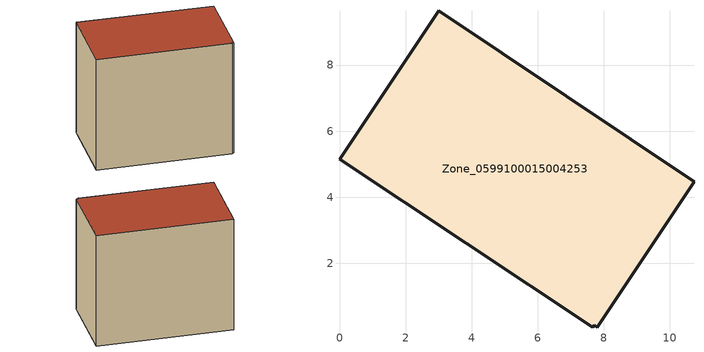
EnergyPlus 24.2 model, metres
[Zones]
Zone_0599100015004253
 floor ground (C_G): 7.7,0.13 7.66,0.07 0,5.15 3,9.64 10.73,4.47 7.8,0.07 z0.85
 wall outside (C_F): 10.73,4.47 3,9.64 0,5.15 7.66,0.07 7.7,0.13 7.8,0.07 10.73,4.47 z0.85:9.04
 roof outside (C_R): 7.7,0.13 7.8,0.07 10.73,4.47 3,9.64 0,5.15 7.66,0.07 z9.04
[BUILDING]
Pand.0599100015004253: North Axis=0; Terrain=City; Loads Convergence Tolerance Value=0.04; Temperature Convergence Tolerance Value=0.4; Solar Distribution=FullExterior; Maximum Number of Warmup Days=25; Minimum Number of Warmup Days=1
[Site:Location]
Rotterdam.The.Hague.AP_ZH_NLD Design_Conditions: Latitude=51.96; Longitude=4.45; Time Zone=1; Elevation=-4.5
[SITE:GROUNDTEMPERATURE:BUILDINGSURFACE]
18, 18, 18, 18, 18, 18, 18, 18, 18, 18, 18, 18
[MATERIAL] Thermal Absorptance=0.9; Solar Absorptance=0.7; Visible Absorptance=0.7
Name | Roughness | Thickness | Conductivity | Density | Specific Heat
G.TI.1975-1991 | MediumSmooth | 0.15 | 0.288461 | 540 | 1210
F.TI.1975-1991 | Rough | 0.3 | 0.230769 | 1920 | 840
R.TI.1975-1991 | MediumRough | 0.2 | 0.153846 | 1500 | 1000
[CONSTRUCTION]
C_G: G.TI.1975-1991
C_F: F.TI.1975-1991
C_R: R.TI.1975-1991
[ZONE]
Zone_0599100015004253: Type=1; Multiplier=1; Ceiling Height=Autocalculate; Volume=Autocalculate; Floor Area=autocalculate; Part of Total Floor Area=Yes
[ZONEINFILTRATION:DESIGNFLOWRATE]
Infil_Zone_0599100015004253: Zone or ZoneList or Space or SpaceList=Zone_0599100015004253; Schedule=AlwaysOn; Design Flow Rate Calculation Method=Flow/Area; Flow Rate per Floor Area=0.003; Constant Term Coefficient=1; Temperature Term Coefficient=0; Velocity Term Coefficient=0; Velocity Squared Term Coefficient=0
[HVACTEMPLATE:ZONE:IDEALLOADSAIRSYSTEM]
Zone_0599100015004253: Maximum Heating Supply Air Temperature=50; Minimum Cooling Supply Air Temperature=13; Maximum Heating Supply Air Humidity Ratio=0.0156; Minimum Cooling Supply Air Humidity Ratio=0.0077; Heating Limit=NoLimit; Cooling Limit=NoLimit; Dehumidification Control Type=ConstantSensibleHeatRatio; Cooling Sensible Heat Ratio=0.7; Dehumidification Setpoint=60; Humidification Control Type=None; Humidification Setpoint=30; Outdoor Air Method=None; Outdoor Air Flow Rate per Person=0.00944; Outdoor Air Flow Rate per Zone Floor Area=0; Outdoor Air Flow Rate per Zone=0; Demand Controlled Ventilation Type=None; Outdoor Air Economizer Type=NoEconomizer; Heat Recovery Type=None; Sensible Heat Recovery Effectiveness=0.7; Latent Heat Recovery Effectiveness=0.65
[ZONECONTROL:THERMOSTAT]
ThermostatControl_Zone_0599100015004253: Zone or ZoneList=Zone_0599100015004253; Control Type Schedule=DualSetpointControlType; Control 1=Thermostat_Zone_0599100015004253; Temperature Difference Between Cutout And Setpoint=0
[THERMOSTATSETPOINT:DUALSETPOINT]
Thermostat_Zone_0599100015004253: Heating Setpoint Temperature Schedule=HeatingSetpoint_Zone_0599100015004253; Cooling Setpoint Temperature Schedule=CoolingSetpoint_Zone_0599100015004253
[SCHEDULE:COMPACT]
HeatingSetpoint_Zone_0599100015004253: Through: 12/31, For: AllDays, Until: 24:00, 21
CoolingSetpoint_Zone_0599100015004253: Through: 12/31, For: AllDays, Until: 24:00, 24
DualSetpointControlType: Through: 12/31, For: AllDays, Until: 24:00, 4
AlwaysOn: Through: 12/31, For: AllDays, Until: 24:00, 1
